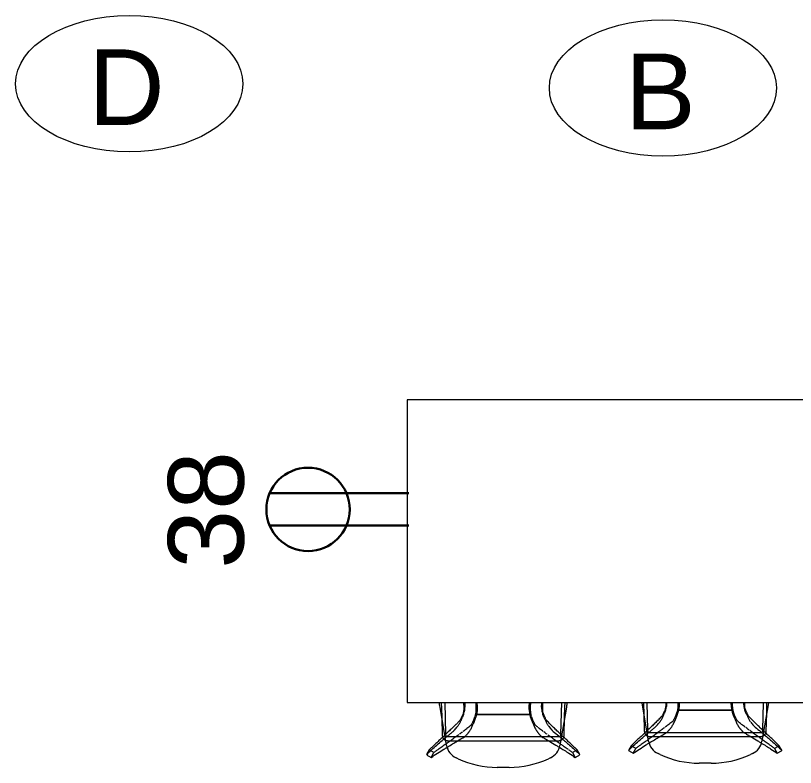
# Model space of a CAD drawing. Header units: inches. Extents: x 0 to 1865, y 0 to 1094.
# Drawn here: x 496.6 to 589.3, y 374.5 to 463.9 of the extents above; entities that cross this region are included whole.
import ezdxf

# ---------------------------------------------------------------- set-up
doc = ezdxf.new("R2010")
doc.units = ezdxf.units.IN
doc.header["$MEASUREMENT"] = 0
for name, color, linetype, lineweight in [('A-ANNO-NOTE', 131, 'Continuous', 9), ('I-FURN', 30, 'Continuous', 9), ('Q-CASE', 31, 'Continuous', 9), ('Q-SPCQ-IDEN', 132, 'Continuous', 9)]:
    doc.layers.add(name, color=color, linetype=linetype, lineweight=lineweight)
doc.styles.add('Arial_1', font='arial.ttf', dxfattribs={"height": 9})
doc.styles.add('Swis721 Lt BT', font='swissl.ttf', dxfattribs={"height": 9})

# ---------------------------------------------------------------- blocks, each defined once
blk = doc.blocks.new('HighTower_Nadia_Bob_BarStool - HighTower_Nadia_Bob_BarStool-V39-Level 05 POWER _ SIGNAL')
at = {"layer": 'I-FURN'}
for p, q in [((-6.733, -6.579), (-7.507, -2.027)), ((-7.335, -2.027), (-7.331, -2.181)), ((-7.33, -2.214), (-7.299, -3.248)), ((-6.802, -5.245), (-6.898, -2.027)), ((-4.696, -2.027), (-4.691, -2.194)), ((-3.251, -2.041), (-3.247, -2.145)), ((-3.244, -2.04), (-3.241, -2.14)), ((3.241, -2.14), (3.244, -2.04)), ((3.247, -2.145), (3.251, -2.041)), ((4.691, -2.194), (4.696, -2.027)), ((7.507, -2.027), (6.733, -6.579)), ((6.898, -2.027), (6.802, -5.245)), ((7.299, -3.248), (7.335, -2.027)), ((-7.299, -3.248), (-7.235, -5.416)), ((-4.849, -3.021), (-4.943, -3.218)), ((-4.709, -2.907), (-4.882, -3.321)), ((-3.523, -3.588), (-3.629, -3.809)), ((-3.509, -3.924), (-3.325, -3.484)), ((-3.145, -2.898), (-3.302, -2.898)), ((-3.144, -2.898), (3.144, -2.898)), ((3.144, -2.898), (-3.144, -2.898)), ((3.302, -2.898), (3.145, -2.898)), ((3.325, -3.484), (3.509, -3.924)), ((3.629, -3.809), (3.523, -3.588)), ((4.882, -3.321), (4.709, -2.907)), ((4.943, -3.218), (4.849, -3.021)), ((7.235, -5.416), (7.299, -3.248)), ((-6.799, -5.353), (-6.802, -5.271)), ((-6.798, -5.407), (-6.798, -5.403)), ((-6.785, -5.465), (-6.788, -5.458)), ((-6.716, -5.552), (-6.722, -5.548)), ((-6.71, -5.556), (-6.716, -5.552)), ((6.713, -5.554), (6.707, -5.558)), ((6.719, -5.55), (6.713, -5.554)), ((6.737, -5.536), (6.731, -5.541)), ((6.77, -5.495), (6.766, -5.502)), ((6.774, -5.489), (6.77, -5.495)), ((6.777, -5.482), (6.774, -5.489)), ((6.791, -5.447), (6.789, -5.455)), ((6.793, -5.44), (6.791, -5.447)), ((6.802, -5.271), (6.799, -5.353)), ((-7.178, -5.658), (-7.168, -5.68)), ((-7.168, -5.68), (-7.156, -5.702)), ((-6.843, -5.978), (-6.819, -5.986)), ((-4.887, -5.585), (-6.61, -5.585)), ((-6.61, -6.022), (-5.471, -6.022)), ((-5.429, -6.022), (-5.376, -6.022)), ((-5.342, -6.022), (5.342, -6.022)), ((-4.643, -5.585), (-4.857, -5.585)), ((4.643, -5.585), (-4.643, -5.585)), ((4.857, -5.585), (4.643, -5.585)), ((6.61, -5.585), (4.887, -5.585)), ((5.376, -6.022), (5.429, -6.022)), ((5.471, -6.022), (6.61, -6.022)), ((6.629, -5.584), (6.622, -5.585)), ((6.666, -5.577), (6.659, -5.579)), ((6.673, -5.574), (6.666, -5.577)), ((6.71, -6.015), (6.734, -6.01)), ((7.041, -5.851), (7.059, -5.833)), ((7.162, -5.692), (7.173, -5.67)), ((7.173, -5.67), (7.183, -5.647)), ((-8.794, -7.117), (-9.116, -7.683)), ((9.116, -7.683), (8.794, -7.117)), ((-8.553, -8.01), (-8.233, -7.442)), ((-5.364, -8.17), (-5.606, -8.057)), ((5.606, -8.057), (5.364, -8.17)), ((8.233, -7.442), (8.553, -8.01)), ((0.715, -9.2), (-0.715, -9.2))]:
    blk.add_line(p, q, dxfattribs=at)
at = {"layer": 'I-FURN', "flags": 128}
for points in [[(-3.302, -2.898), (-3.223, -2.898), (-3.145, -2.898)], [(3.145, -2.898), (3.223, -2.898), (3.302, -2.898)], [(-7.235, -5.416), (-7.234, -5.441), (-7.232, -5.466), (-7.228, -5.491), (-7.224, -5.515), (-7.219, -5.54), (-7.213, -5.564), (-7.206, -5.588), (-7.197, -5.612)], [(-6.788, -5.458), (-6.79, -5.451), (-6.792, -5.444), (-6.794, -5.437), (-6.795, -5.429), (-6.796, -5.422), (-6.797, -5.414), (-6.798, -5.407)], [(-6.722, -5.548), (-6.728, -5.543), (-6.734, -5.538), (-6.739, -5.533), (-6.745, -5.528), (-6.75, -5.523), (-6.755, -5.517), (-6.759, -5.511), (-6.764, -5.505), (-6.768, -5.499), (-6.772, -5.492), (-6.776, -5.486), (-6.779, -5.479), (-6.782, -5.472), (-6.785, -5.465)], [(-6.61, -5.585), (-6.618, -5.585), (-6.625, -5.584), (-6.633, -5.584), (-6.64, -5.583), (-6.648, -5.581), (-6.655, -5.58), (-6.662, -5.578), (-6.669, -5.575), (-6.676, -5.573), (-6.683, -5.57), (-6.69, -5.567), (-6.697, -5.564), (-6.703, -5.56), (-6.71, -5.556)], [(-4.607, -5.563), (-4.592, -5.554), (-4.577, -5.545)], [(4.577, -5.545), (4.592, -5.554), (4.607, -5.563)], [(6.707, -5.558), (6.7, -5.562), (6.694, -5.565), (6.687, -5.569), (6.68, -5.572), (6.673, -5.574)], [(6.731, -5.541), (6.725, -5.545), (6.719, -5.55)], [(6.748, -5.525), (6.742, -5.531), (6.737, -5.536)], [(6.757, -5.514), (6.753, -5.52), (6.748, -5.525)], [(6.766, -5.502), (6.762, -5.508), (6.757, -5.514)], [(6.784, -5.469), (6.781, -5.476), (6.777, -5.482)], [(6.789, -5.455), (6.786, -5.462), (6.784, -5.469)], [(6.796, -5.425), (6.794, -5.433), (6.793, -5.44)], [(6.798, -5.403), (6.797, -5.411), (6.797, -5.418), (6.796, -5.425)], [(7.201, -5.6), (7.209, -5.577), (7.216, -5.553), (7.221, -5.528), (7.226, -5.504), (7.23, -5.479), (7.233, -5.454), (7.234, -5.429), (7.235, -5.416)], [(-7.197, -5.612), (-7.188, -5.635), (-7.178, -5.658)], [(-7.156, -5.702), (-7.143, -5.724), (-7.13, -5.745)], [(-7.13, -5.745), (-7.115, -5.766), (-7.1, -5.785), (-7.084, -5.805), (-7.068, -5.823), (-7.05, -5.841), (-7.032, -5.859), (-7.013, -5.875), (-6.994, -5.891), (-6.974, -5.906), (-6.953, -5.92), (-6.932, -5.933), (-6.911, -5.946), (-6.888, -5.957), (-6.866, -5.968), (-6.843, -5.978)], [(-6.819, -5.986), (-6.796, -5.994), (-6.772, -6.001), (-6.747, -6.007), (-6.723, -6.012), (-6.698, -6.016), (-6.673, -6.019), (-6.648, -6.021), (-6.624, -6.022), (-6.61, -6.022)], [(6.622, -5.585), (6.614, -5.585), (6.61, -5.585)], [(6.61, -6.022), (6.635, -6.022), (6.66, -6.02)], [(6.644, -5.582), (6.637, -5.583), (6.629, -5.584)], [(6.659, -5.579), (6.651, -5.58), (6.644, -5.582)], [(6.66, -6.02), (6.685, -6.018), (6.71, -6.015)], [(6.734, -6.01), (6.759, -6.005), (6.783, -5.998), (6.807, -5.991), (6.83, -5.982)], [(6.83, -5.982), (6.854, -5.973), (6.877, -5.963), (6.899, -5.952), (6.921, -5.94), (6.942, -5.927), (6.963, -5.913), (6.984, -5.899), (7.003, -5.883), (7.022, -5.867), (7.041, -5.851)], [(7.059, -5.833), (7.076, -5.815), (7.092, -5.796), (7.108, -5.776), (7.122, -5.756), (7.136, -5.735), (7.149, -5.714), (7.162, -5.692)], [(7.183, -5.647), (7.193, -5.624), (7.201, -5.6)]]:
    blk.add_lwpolyline(points, dxfattribs=at)
at = {"layer": 'I-FURN'}
for centre, radius, start, end in [((-4.761, -6.244), 2, 189.65064, 245), ((4.761, -6.244), 2, 295, 350.34936), ((-0.715, 1.8), 11, 245, 270), ((0.715, 1.8), 11, 270, 295)]:
    blk.add_arc(centre, radius, start, end, dxfattribs=at)
for centre, major_axis, start_param, end_param in [((-6.555, -2.136), (2, 0), 5.887338, 6.160784), ((-6.555, -2.136), (2, 0), 6.160784, 6.318092), ((-6.555, -2.136), (3.5, 0), 5.887338, 6.314349), ((6.555, -2.136), (3.5, 0), 3.110429, 3.53744), ((6.555, -2.136), (2, 0), 3.106686, 3.263994), ((6.555, -2.136), (2, 0), 3.263994, 3.53744)]:
    blk.add_ellipse(centre, major_axis=major_axis, ratio=0.998955, start_param=start_param, end_param=end_param, dxfattribs=at)
for points in [[(-4.691, -2.194), (-4.686, -2.335), (-4.708, -2.62), (-4.793, -2.892), (-4.849, -3.021)], [(-3.25, -2.521), (-3.26, -2.647), (-3.278, -2.773), (-3.302, -2.898)], [(-3.247, -2.145), (-3.244, -2.257), (-3.246, -2.368), (-3.253, -2.48)], [(-3.241, -2.14), (-3.237, -2.254), (-3.239, -2.368), (-3.247, -2.481)], [(-3.137, -2.866), (-3.113, -2.75), (-3.09, -2.633), (-3.08, -2.515)], [(3.081, -2.515), (3.094, -2.633), (3.114, -2.75), (3.137, -2.866)], [(3.247, -2.481), (3.239, -2.368), (3.237, -2.254), (3.241, -2.14)], [(3.253, -2.48), (3.246, -2.368), (3.244, -2.257), (3.247, -2.145)], [(3.302, -2.898), (3.278, -2.773), (3.26, -2.647), (3.25, -2.521)], [(4.849, -3.021), (4.793, -2.892), (4.708, -2.62), (4.686, -2.335), (4.691, -2.194)], [(-5.166, -3.634), (-5.296, -3.772), (-5.428, -3.909), (-5.563, -4.044)], [(-4.943, -3.218), (-4.976, -3.286), (-5.041, -3.419), (-5.124, -3.573), (-5.157, -3.624), (-5.166, -3.634)], [(-3.362, -3.13), (-3.405, -3.286), (-3.458, -3.439), (-3.523, -3.588)], [(-3.323, -2.97), (-3.334, -3.021), (-3.346, -3.072), (-3.36, -3.122)], [(3.36, -3.122), (3.346, -3.072), (3.333, -3.021), (3.321, -2.97)], [(3.523, -3.588), (3.458, -3.439), (3.405, -3.286), (3.362, -3.13)], [(4.882, -3.321), (4.911, -3.389), (4.968, -3.524), (5.025, -3.656), (5.054, -3.721)], [(5.563, -4.044), (5.428, -3.909), (5.296, -3.772), (5.166, -3.634)], [(-5.935, -4.91), (-5.919, -4.897), (-5.871, -4.851), (-5.752, -4.724), (-5.644, -4.605), (-5.584, -4.538)], [(-5.584, -4.538), (-5.524, -4.474), (-5.464, -4.399), (-5.403, -4.316)], [(-5.212, -4.03), (-5.156, -3.934), (-5.103, -3.83), (-5.054, -3.721)], [(-4.331, -4.596), (-4.473, -4.707), (-4.617, -4.817), (-4.763, -4.926)], [(-3.865, -4.224), (-4.014, -4.346), (-4.164, -4.466), (-4.317, -4.585)], [(-3.842, -4.198), (-3.851, -4.21), (-3.859, -4.219), (-3.865, -4.224)], [(-3.81, -4.151), (-3.822, -4.169), (-3.833, -4.186), (-3.841, -4.197)], [(-3.629, -3.809), (-3.662, -3.877), (-3.695, -3.944), (-3.726, -4.003)], [(-3.67, -4.298), (-3.643, -4.237), (-3.589, -4.114), (-3.536, -3.987), (-3.509, -3.924)], [(3.509, -3.924), (3.536, -3.987), (3.589, -4.114), (3.643, -4.237), (3.67, -4.298)], [(3.726, -4.003), (3.711, -3.974), (3.678, -3.911), (3.645, -3.843), (3.629, -3.809)], [(3.771, -4.085), (3.758, -4.061), (3.743, -4.035), (3.729, -4.008)], [(3.803, -4.139), (3.793, -4.123), (3.782, -4.105), (3.771, -4.085)], [(3.841, -4.197), (3.832, -4.185), (3.822, -4.169), (3.81, -4.151)], [(3.865, -4.224), (3.859, -4.219), (3.851, -4.21), (3.842, -4.198)], [(4.317, -4.585), (4.164, -4.466), (4.014, -4.346), (3.865, -4.224)], [(4.763, -4.926), (4.618, -4.817), (4.473, -4.708), (4.331, -4.596)], [(5.403, -4.316), (5.464, -4.399), (5.524, -4.474), (5.584, -4.538)], [(5.584, -4.538), (5.644, -4.605), (5.752, -4.724), (5.871, -4.851), (5.919, -4.897), (5.935, -4.91)], [(-6.389, -4.844), (-6.57, -5.022), (-6.753, -5.199), (-6.937, -5.374)], [(-4.829, -4.975), (-4.958, -5.071), (-5.088, -5.167), (-5.217, -5.261)], [(5.217, -5.261), (5.087, -5.167), (4.958, -5.071), (4.829, -4.975)], [(6.2, -5.994), (6.047, -5.882), (5.742, -5.657), (5.438, -5.428), (5.287, -5.313)], [(6.937, -5.374), (6.753, -5.199), (6.57, -5.022), (6.389, -4.844)], [(-6.662, -6.327), (-6.696, -6.351), (-6.73, -6.375), (-6.763, -6.399)], [(6.657, -6.323), (6.504, -6.214), (6.352, -6.105), (6.2, -5.994)], [(6.763, -6.399), (6.73, -6.375), (6.696, -6.351), (6.662, -6.327)], [(-8.169, -6.516), (-8.275, -6.615), (-8.486, -6.814), (-8.692, -7.015), (-8.794, -7.117)], [(-8.652, -7.202), (-8.699, -7.174), (-8.747, -7.145), (-8.794, -7.117)], [(-6.642, -6.788), (-6.627, -6.778), (-6.612, -6.769), (-6.596, -6.759)], [(8.794, -7.117), (8.692, -7.015), (8.486, -6.814), (8.275, -6.615), (8.169, -6.516)], [(8.794, -7.117), (8.747, -7.145), (8.699, -7.174), (8.652, -7.202)], [(-9.116, -7.683), (-9.023, -7.74), (-8.836, -7.85), (-8.648, -7.958), (-8.553, -8.01)], [(8.553, -8.01), (8.648, -7.958), (8.836, -7.85), (9.023, -7.74), (9.116, -7.683)]]:
    blk.add_open_spline(points, degree=3, dxfattribs=at)
for points, knots in [([(-3.254, -2.499), (-3.258, -2.545), (-3.273, -2.693), (-3.292, -2.842), (-3.313, -2.942)], [-0.760617, -0.760617, -0.760617, -0.760617, -0.6666667, -0.459365, -0.459365, -0.459365, -0.459365]), ([(-3.081, -2.514), (-3.079, -2.496), (-3.063, -2.335), (-3.058, -2.172), (-3.063, -2.027)], [0.4396928, 0.4396928, 0.4396928, 0.4396928, 0.5, 0.9901493, 0.9901493, 0.9901493, 0.9901493]), ([(3.063, -2.027), (3.058, -2.172), (3.059, -2.336), (3.08, -2.496), (3.083, -2.514)], [0.0098507, 0.0098507, 0.0098507, 0.0098507, 0.5, 0.5603072, 0.5603072, 0.5603072, 0.5603072]), ([(3.317, -2.941), (3.296, -2.84), (3.269, -2.693), (3.261, -2.545), (3.259, -2.499)], [-0.540635, -0.540635, -0.540635, -0.540635, -0.3333333, -0.239383, -0.239383, -0.239383, -0.239383]), ([(-5.054, -3.721), (-5.025, -3.656), (-4.968, -3.524), (-4.911, -3.389), (-4.882, -3.321)], [-1, -1, -1, -1, -0.5, -0.0000047, -0.0000047, -0.0000047, -0.0000047]), ([(5.166, -3.634), (5.157, -3.624), (5.124, -3.573), (5.055, -3.445), (4.992, -3.319), (4.959, -3.252), (4.943, -3.218)], [-1, -1, -1, -1, -0.666667, -0.333333, -0.166667, 0, 0, 0, 0]), ([(-5.58, -4.062), (-5.709, -4.191), (-5.977, -4.454), (-6.249, -4.713), (-6.389, -4.844)], [-0.6521633, -0.6521633, -0.6521633, -0.6521633, -0.3333333, 0, 0, 0, 0]), ([(-5.376, -4.28), (-5.354, -4.25), (-5.301, -4.174), (-5.248, -4.094), (-5.219, -4.043)], [-0.6191538, -0.6191538, -0.6191538, -0.6191538, -0.5, -0.3333333, -0.3333333, -0.3333333, -0.3333333]), ([(-4.085, -5.014), (-4.07, -4.993), (-4.036, -4.946), (-3.965, -4.843), (-3.837, -4.639), (-3.735, -4.439), (-3.67, -4.298)], [0.6077225, 0.6077225, 0.6077225, 0.6077225, 0.65, 0.7, 0.8, 1, 1, 1, 1]), ([(-3.729, -4.008), (-3.743, -4.036), (-3.77, -4.084), (-3.793, -4.122), (-3.803, -4.139)], [0.3428104, 0.3428104, 0.3428104, 0.3428104, 0.5, 0.6332801, 0.6332801, 0.6332801, 0.6332801]), ([(3.67, -4.298), (3.735, -4.439), (3.837, -4.639), (3.965, -4.843), (4.039, -4.95), (4.094, -5.026), (4.147, -5.098), (4.2, -5.164), (4.251, -5.226), (4.3, -5.282), (4.346, -5.334), (4.405, -5.396), (4.497, -5.486), (4.552, -5.531), (4.577, -5.545)], [0, 0, 0, 0, 0.2, 0.3, 0.35, 0.4, 0.45, 0.5, 0.55, 0.6, 0.65, 0.7, 0.8, 1, 1, 1, 1]), ([(5.054, -3.721), (5.106, -3.835), (5.188, -3.997), (5.301, -4.174), (5.354, -4.25), (5.376, -4.28)], [-1, -1, -1, -1, -0.6666667, -0.5, -0.3808462, -0.3808462, -0.3808462, -0.3808462]), ([(6.389, -4.844), (6.249, -4.713), (5.977, -4.454), (5.709, -4.191), (5.58, -4.062)], [-1, -1, -1, -1, -0.6666667, -0.3478367, -0.3478367, -0.3478367, -0.3478367]), ([(-6.937, -5.374), (-6.989, -5.423), (-7.158, -5.583), (-7.449, -5.854), (-7.81, -6.185), (-8.049, -6.406), (-8.169, -6.516)], [-0.6870106, -0.6870106, -0.6870106, -0.6870106, -0.6, -0.4, -0.2, 0, 0, 0, 0]), ([(-6.883, -5.697), (-6.787, -5.617), (-6.582, -5.445), (-6.268, -5.185), (-6.05, -5.005), (-5.942, -4.915)], [-0.2884139, -0.2884139, -0.2884139, -0.2884139, -0.2, -0.1, -0.0019687, -0.0019687, -0.0019687, -0.0019687]), ([(-5.287, -5.313), (-5.438, -5.428), (-5.742, -5.657), (-6.198, -5.994), (-6.504, -6.214), (-6.657, -6.323)], [0, 0, 0, 0, 0.2, 0.4, 0.5975981, 0.5975981, 0.5975981, 0.5975981]), ([(-4.577, -5.545), (-4.552, -5.531), (-4.497, -5.486), (-4.392, -5.383), (-4.316, -5.301), (-4.251, -5.226), (-4.2, -5.164), (-4.147, -5.098), (-4.111, -5.05), (-4.093, -5.025)], [0, 0, 0, 0, 0.2, 0.3, 0.4, 0.45, 0.5, 0.55, 0.6, 0.6, 0.6, 0.6]), ([(5.942, -4.915), (6.16, -5.096), (6.473, -5.357), (6.788, -5.616), (6.885, -5.696)], [-0.9980313, -0.9980313, -0.9980313, -0.9980313, -0.8, -0.7115861, -0.7115861, -0.7115861, -0.7115861]), ([(8.169, -6.516), (8.049, -6.406), (7.81, -6.185), (7.449, -5.854), (7.158, -5.583), (6.989, -5.423), (6.937, -5.374)], [-1, -1, -1, -1, -0.8, -0.6, -0.4, -0.3129894, -0.3129894, -0.3129894, -0.3129894]), ([(-9.116, -7.683), (-8.921, -7.489), (-8.316, -6.919), (-7.57, -6.276), (-7.029, -5.82), (-6.921, -5.729)], [-1, -1, -1, -1, -0.8, -0.4, -0.3, -0.3, -0.3, -0.3]), ([(-6.763, -6.399), (-6.885, -6.484), (-7.162, -6.679), (-7.44, -6.871), (-7.596, -6.978)], [0.6434338, 0.6434338, 0.6434338, 0.6434338, 0.8, 1, 1, 1, 1]), ([(-6.585, -6.752), (-6.208, -6.522), (-5.557, -6.13), (-4.886, -5.731), (-4.607, -5.563)], [0.5152054, 0.5152054, 0.5152054, 0.5152054, 0.8, 1, 1, 1, 1]), ([(4.607, -5.563), (4.747, -5.647), (5.025, -5.813), (5.575, -6.141), (6.094, -6.454), (6.472, -6.684), (6.584, -6.752)], [0, 0, 0, 0, 0.1, 0.2, 0.4, 0.4847946, 0.4847946, 0.4847946, 0.4847946]), ([(7.596, -6.978), (7.44, -6.871), (7.162, -6.679), (6.885, -6.484), (6.763, -6.399)], [0, 0, 0, 0, 0.2, 0.3565711, 0.3565711, 0.3565711, 0.3565711]), ([(6.921, -5.729), (7.247, -6.002), (7.999, -6.642), (8.726, -7.295), (9.116, -7.683)], [-0.7, -0.7, -0.7, -0.7, -0.4, 0, 0, 0, 0]), ([(-8.233, -7.442), (-8.327, -7.39), (-8.459, -7.315), (-8.59, -7.239), (-8.627, -7.217)], [-1, -1, -1, -1, -0.5, -0.2996808, -0.2996808, -0.2996808, -0.2996808]), ([(-8.553, -8.01), (-8.067, -7.678), (-7.439, -7.278), (-6.791, -6.879), (-6.667, -6.802)], [0, 0, 0, 0, 0.4, 0.4944502, 0.4944502, 0.4944502, 0.4944502]), ([(-7.609, -6.987), (-7.713, -7.061), (-7.922, -7.212), (-8.129, -7.364), (-8.233, -7.442)], [0.0198066, 0.0198066, 0.0198066, 0.0198066, 0.5, 1, 1, 1, 1]), ([(6.667, -6.802), (7.055, -7.04), (7.695, -7.439), (8.31, -7.844), (8.553, -8.01)], [0.5055498, 0.5055498, 0.5055498, 0.5055498, 0.8, 1, 1, 1, 1]), ([(8.233, -7.442), (8.129, -7.364), (7.922, -7.212), (7.713, -7.061), (7.609, -6.987)], [0, 0, 0, 0, 0.5, 0.9801934, 0.9801934, 0.9801934, 0.9801934]), ([(8.627, -7.217), (8.59, -7.239), (8.459, -7.315), (8.327, -7.39), (8.233, -7.442)], [-0.7003192, -0.7003192, -0.7003192, -0.7003192, -0.5, 0, 0, 0, 0])]:
    blk.add_open_spline(points, degree=3, knots=knots, dxfattribs=at)
blk = doc.blocks.new('HighTower_Nadia_Bob_BarStool - HighTower_Nadia_Bob_BarStool-V40-Level 05 POWER _ SIGNAL')
at = {"layer": 'I-FURN'}
for p, q in [((-7.351, -1.498), (-7.331, -2.181)), ((-6.802, -5.245), (-6.913, -1.498)), ((-4.712, -1.498), (-4.691, -2.194)), ((-3.267, -1.498), (-3.251, -2.021)), ((-3.261, -1.498), (-3.245, -2.021)), ((-3.063, -2.008), (-3.081, -1.498)), ((-3.057, -2.014), (-3.075, -1.498)), ((3.075, -1.498), (3.057, -2.014)), ((3.081, -1.498), (3.063, -2.008)), ((3.245, -2.021), (3.261, -1.498)), ((3.251, -2.021), (3.267, -1.498)), ((4.691, -2.194), (4.712, -1.498)), ((6.913, -1.498), (6.802, -5.245)), ((7.336, -1.993), (7.351, -1.498)), ((-6.733, -6.579), (-7.507, -2.027)), ((-7.33, -2.214), (-7.299, -3.248)), ((-3.251, -2.041), (-3.247, -2.145)), ((-3.244, -2.04), (-3.241, -2.14)), ((3.241, -2.14), (3.244, -2.04)), ((3.247, -2.145), (3.251, -2.041)), ((7.507, -2.027), (6.733, -6.579)), ((7.299, -3.248), (7.335, -2.027)), ((-7.299, -3.248), (-7.235, -5.416)), ((-4.849, -3.021), (-4.943, -3.218)), ((-4.709, -2.907), (-4.882, -3.321)), ((-3.523, -3.588), (-3.629, -3.809)), ((-3.509, -3.924), (-3.325, -3.484)), ((-3.145, -2.898), (-3.302, -2.898)), ((-3.144, -2.898), (3.144, -2.898)), ((3.144, -2.898), (-3.144, -2.898)), ((3.302, -2.898), (3.145, -2.898)), ((3.325, -3.484), (3.509, -3.924)), ((3.629, -3.809), (3.523, -3.588)), ((4.882, -3.321), (4.709, -2.907)), ((4.943, -3.218), (4.849, -3.021)), ((7.235, -5.416), (7.299, -3.248)), ((-6.799, -5.353), (-6.802, -5.271)), ((-6.798, -5.407), (-6.798, -5.403)), ((-6.797, -5.414), (-6.798, -5.407)), ((-6.796, -5.422), (-6.797, -5.414)), ((-6.785, -5.465), (-6.788, -5.458)), ((-6.728, -5.543), (-6.734, -5.538)), ((-6.71, -5.556), (-6.716, -5.552)), ((6.707, -5.558), (6.7, -5.562)), ((6.713, -5.554), (6.707, -5.558)), ((6.719, -5.55), (6.713, -5.554)), ((6.737, -5.536), (6.731, -5.541)), ((6.786, -5.462), (6.784, -5.469)), ((6.789, -5.455), (6.786, -5.462)), ((6.802, -5.271), (6.799, -5.353)), ((-7.178, -5.658), (-7.168, -5.68)), ((-7.168, -5.68), (-7.156, -5.702)), ((-7.156, -5.702), (-7.143, -5.724)), ((-7.143, -5.724), (-7.13, -5.745)), ((-6.624, -6.022), (-6.61, -6.022)), ((-4.887, -5.585), (-6.61, -5.585)), ((-6.61, -6.022), (-5.471, -6.022)), ((-5.429, -6.022), (-5.376, -6.022)), ((-5.342, -6.022), (5.342, -6.022)), ((-4.643, -5.585), (-4.857, -5.585)), ((4.134, -5.585), (-4.643, -5.585)), ((4.643, -5.585), (4.138, -5.585)), ((4.857, -5.585), (4.643, -5.585)), ((6.61, -5.585), (4.887, -5.585)), ((5.376, -6.022), (5.429, -6.022)), ((5.471, -6.022), (6.61, -6.022)), ((7.041, -5.851), (7.059, -5.833)), ((-8.794, -7.117), (-9.116, -7.683)), ((9.116, -7.683), (8.794, -7.117)), ((-8.553, -8.01), (-8.233, -7.442)), ((-5.364, -8.17), (-5.606, -8.057)), ((5.606, -8.057), (5.364, -8.17)), ((8.233, -7.442), (8.553, -8.01)), ((0.715, -9.2), (-0.715, -9.2))]:
    blk.add_line(p, q, dxfattribs=at)
at = {"layer": 'I-FURN', "flags": 128}
for points in [[(-4.576, -1.498), (-4.571, -1.619), (-4.557, -2.027)], [(4.557, -2.027), (4.571, -1.619), (4.576, -1.498)], [(-3.302, -2.898), (-3.223, -2.898), (-3.145, -2.898)], [(3.145, -2.898), (3.223, -2.898), (3.302, -2.898)], [(-7.235, -5.416), (-7.234, -5.441), (-7.232, -5.466), (-7.228, -5.491), (-7.224, -5.515), (-7.219, -5.54), (-7.213, -5.564), (-7.206, -5.588), (-7.197, -5.612)], [(-6.788, -5.458), (-6.79, -5.451), (-6.792, -5.444), (-6.794, -5.437), (-6.795, -5.429), (-6.796, -5.422)], [(-6.768, -5.499), (-6.772, -5.492), (-6.776, -5.486), (-6.779, -5.479), (-6.782, -5.472), (-6.785, -5.465)], [(-6.734, -5.538), (-6.739, -5.533), (-6.745, -5.528), (-6.75, -5.523), (-6.755, -5.517), (-6.759, -5.511), (-6.764, -5.505), (-6.768, -5.499)], [(-6.716, -5.552), (-6.722, -5.548), (-6.728, -5.543)], [(-6.697, -5.564), (-6.703, -5.56), (-6.71, -5.556)], [(-4.607, -5.563), (-4.592, -5.554), (-4.577, -5.545)], [(4.577, -5.545), (4.592, -5.554), (4.607, -5.563)], [(6.731, -5.541), (6.725, -5.545), (6.719, -5.55)], [(6.784, -5.469), (6.781, -5.476), (6.777, -5.482), (6.774, -5.489), (6.77, -5.495), (6.766, -5.502), (6.762, -5.508), (6.757, -5.514), (6.753, -5.52), (6.748, -5.525), (6.742, -5.531), (6.737, -5.536)], [(6.793, -5.44), (6.791, -5.447), (6.789, -5.455)], [(6.798, -5.403), (6.797, -5.411), (6.797, -5.418), (6.796, -5.425), (6.794, -5.433), (6.793, -5.44)], [(7.201, -5.6), (7.209, -5.577), (7.216, -5.553), (7.221, -5.528), (7.226, -5.504), (7.23, -5.479), (7.233, -5.454), (7.234, -5.429), (7.235, -5.416)], [(-7.197, -5.612), (-7.188, -5.635), (-7.178, -5.658)], [(-7.13, -5.745), (-7.115, -5.766), (-7.1, -5.785), (-7.084, -5.805), (-7.068, -5.823), (-7.05, -5.841), (-7.032, -5.859), (-7.013, -5.875), (-6.994, -5.891), (-6.974, -5.906), (-6.953, -5.92), (-6.932, -5.933), (-6.911, -5.946), (-6.888, -5.957), (-6.866, -5.968), (-6.843, -5.978), (-6.841, -5.978)], [(-6.841, -5.978), (-6.819, -5.986), (-6.796, -5.994)], [(-6.796, -5.994), (-6.772, -6.001), (-6.747, -6.007), (-6.723, -6.012), (-6.698, -6.016), (-6.673, -6.019), (-6.648, -6.021), (-6.624, -6.022)], [(-6.61, -5.585), (-6.618, -5.585), (-6.625, -5.584), (-6.633, -5.584), (-6.64, -5.583), (-6.648, -5.581), (-6.655, -5.58), (-6.662, -5.578), (-6.669, -5.575), (-6.676, -5.573), (-6.683, -5.57), (-6.69, -5.567), (-6.697, -5.564)], [(6.651, -5.58), (6.644, -5.582), (6.637, -5.583), (6.629, -5.584), (6.622, -5.585), (6.614, -5.585), (6.61, -5.585)], [(6.61, -6.022), (6.635, -6.022), (6.66, -6.02), (6.685, -6.018), (6.71, -6.015), (6.734, -6.01), (6.759, -6.005), (6.783, -5.998), (6.807, -5.991), (6.83, -5.982)], [(6.7, -5.562), (6.694, -5.565), (6.687, -5.569), (6.68, -5.572), (6.673, -5.574), (6.666, -5.577), (6.659, -5.579), (6.651, -5.58)], [(6.83, -5.982), (6.854, -5.973), (6.877, -5.963), (6.899, -5.952), (6.921, -5.94), (6.942, -5.927), (6.963, -5.913), (6.984, -5.899), (7.003, -5.883), (7.022, -5.867), (7.041, -5.851)], [(7.059, -5.833), (7.076, -5.815), (7.092, -5.796), (7.108, -5.776), (7.122, -5.756), (7.136, -5.735), (7.149, -5.714), (7.162, -5.692)], [(7.162, -5.692), (7.173, -5.67), (7.183, -5.647)], [(7.183, -5.647), (7.193, -5.624), (7.201, -5.6)]]:
    blk.add_lwpolyline(points, dxfattribs=at)
at = {"layer": 'I-FURN'}
for centre, radius, start, end in [((-4.761, -6.244), 2, 189.65064, 245), ((4.761, -6.244), 2, 295, 350.34936), ((-0.715, 1.8), 11, 245, 270), ((0.715, 1.8), 11, 270, 295)]:
    blk.add_arc(centre, radius, start, end, dxfattribs=at)
for centre, major_axis, start_param, end_param in [((-6.555, -2.136), (2, 0), 5.887338, 6.160784), ((-6.555, -2.136), (2, 0), 6.160784, 6.318092), ((-6.555, -2.136), (3.5, 0), 5.887338, 6.314349), ((6.555, -2.136), (3.5, 0), 3.110429, 3.53744), ((6.555, -2.136), (2, 0), 3.106686, 3.263994), ((6.555, -2.136), (2, 0), 3.263994, 3.53744)]:
    blk.add_ellipse(centre, major_axis=major_axis, ratio=0.998955, start_param=start_param, end_param=end_param, dxfattribs=at)
for points in [[(-7.507, -2.027), (-7.537, -1.851), (-7.565, -1.676), (-7.592, -1.499)], [(7.592, -1.499), (7.565, -1.676), (7.537, -1.851), (7.507, -2.027)], [(-4.691, -2.194), (-4.686, -2.335), (-4.708, -2.62), (-4.793, -2.892), (-4.849, -3.021)], [(-3.25, -2.521), (-3.26, -2.647), (-3.278, -2.773), (-3.302, -2.898)], [(-3.248, -2.392), (-3.249, -2.421), (-3.251, -2.451), (-3.253, -2.48)], [(-3.247, -2.145), (-3.245, -2.227), (-3.245, -2.309), (-3.248, -2.392)], [(-3.241, -2.14), (-3.237, -2.254), (-3.239, -2.368), (-3.247, -2.481)], [(-3.137, -2.866), (-3.113, -2.75), (-3.09, -2.633), (-3.08, -2.515)], [(3.081, -2.515), (3.094, -2.633), (3.114, -2.75), (3.137, -2.866)], [(3.247, -2.481), (3.239, -2.368), (3.237, -2.254), (3.241, -2.14)], [(3.253, -2.48), (3.246, -2.368), (3.244, -2.257), (3.247, -2.145)], [(3.302, -2.898), (3.278, -2.773), (3.26, -2.647), (3.25, -2.521)], [(4.849, -3.021), (4.793, -2.892), (4.708, -2.62), (4.686, -2.335), (4.691, -2.194)], [(-5.166, -3.634), (-5.241, -3.713), (-5.317, -3.792), (-5.393, -3.871)], [(-4.943, -3.218), (-4.976, -3.286), (-5.041, -3.419), (-5.124, -3.573), (-5.157, -3.624), (-5.166, -3.634)], [(-3.362, -3.13), (-3.405, -3.286), (-3.458, -3.439), (-3.523, -3.588)], [(-3.323, -2.97), (-3.334, -3.021), (-3.346, -3.072), (-3.36, -3.122)], [(3.36, -3.122), (3.346, -3.072), (3.333, -3.021), (3.321, -2.97)], [(3.523, -3.588), (3.458, -3.439), (3.405, -3.286), (3.362, -3.13)], [(4.882, -3.321), (4.911, -3.389), (4.968, -3.524), (5.025, -3.656), (5.054, -3.721)], [(5.563, -4.044), (5.428, -3.909), (5.296, -3.772), (5.166, -3.634)], [(-5.935, -4.91), (-5.919, -4.897), (-5.871, -4.851), (-5.752, -4.724), (-5.644, -4.605), (-5.584, -4.538)], [(-5.584, -4.538), (-5.524, -4.474), (-5.464, -4.399), (-5.403, -4.316)], [(-5.414, -3.893), (-5.463, -3.944), (-5.513, -3.994), (-5.563, -4.044)], [(-5.212, -4.03), (-5.156, -3.934), (-5.103, -3.83), (-5.054, -3.721)], [(-4.331, -4.596), (-4.473, -4.707), (-4.617, -4.817), (-4.763, -4.926)], [(-3.865, -4.224), (-4.014, -4.346), (-4.164, -4.466), (-4.317, -4.585)], [(-3.842, -4.198), (-3.851, -4.21), (-3.859, -4.219), (-3.865, -4.224)], [(-3.81, -4.151), (-3.822, -4.169), (-3.833, -4.186), (-3.841, -4.197)], [(-3.669, -3.892), (-3.689, -3.931), (-3.708, -3.968), (-3.726, -4.003)], [(-3.67, -4.298), (-3.643, -4.237), (-3.589, -4.114), (-3.536, -3.987), (-3.509, -3.924)], [(-3.629, -3.809), (-3.638, -3.828), (-3.647, -3.847), (-3.656, -3.866)], [(3.509, -3.924), (3.536, -3.987), (3.589, -4.114), (3.643, -4.237), (3.67, -4.298)], [(3.656, -3.866), (3.647, -3.847), (3.638, -3.828), (3.629, -3.809)], [(3.841, -4.197), (3.832, -4.185), (3.822, -4.169), (3.81, -4.151)], [(3.865, -4.224), (3.859, -4.219), (3.851, -4.21), (3.842, -4.198)], [(4.133, -4.44), (4.043, -4.368), (3.953, -4.296), (3.865, -4.224)], [(4.317, -4.585), (4.264, -4.544), (4.211, -4.502), (4.159, -4.46)], [(4.763, -4.926), (4.618, -4.817), (4.473, -4.708), (4.331, -4.596)], [(5.403, -4.316), (5.464, -4.399), (5.524, -4.474), (5.584, -4.538)], [(5.584, -4.538), (5.644, -4.605), (5.752, -4.724), (5.871, -4.851), (5.919, -4.897), (5.935, -4.91)], [(-6.389, -4.844), (-6.57, -5.022), (-6.753, -5.199), (-6.937, -5.374)], [(-4.829, -4.975), (-4.958, -5.071), (-5.088, -5.167), (-5.217, -5.261)], [(5.217, -5.261), (5.087, -5.167), (4.958, -5.071), (4.829, -4.975)], [(6.2, -5.994), (6.047, -5.882), (5.742, -5.657), (5.438, -5.428), (5.287, -5.313)], [(6.937, -5.374), (6.753, -5.199), (6.57, -5.022), (6.389, -4.844)], [(-6.763, -6.399), (-6.789, -6.417), (-6.815, -6.435), (-6.841, -6.453)], [(-6.662, -6.327), (-6.696, -6.351), (-6.73, -6.375), (-6.763, -6.399)], [(6.657, -6.323), (6.504, -6.214), (6.352, -6.105), (6.2, -5.994)], [(6.763, -6.399), (6.73, -6.375), (6.696, -6.351), (6.662, -6.327)], [(-8.169, -6.516), (-8.275, -6.615), (-8.486, -6.814), (-8.692, -7.015), (-8.794, -7.117)], [(-8.652, -7.202), (-8.699, -7.174), (-8.747, -7.145), (-8.794, -7.117)], [(-6.642, -6.788), (-6.627, -6.778), (-6.612, -6.769), (-6.596, -6.759)], [(7.751, -7.089), (7.704, -7.055), (7.656, -7.021), (7.609, -6.987)], [(8.794, -7.117), (8.692, -7.015), (8.486, -6.814), (8.275, -6.615), (8.169, -6.516)], [(8.794, -7.117), (8.747, -7.145), (8.699, -7.174), (8.652, -7.202)], [(-9.116, -7.683), (-9.023, -7.74), (-8.836, -7.85), (-8.648, -7.958), (-8.553, -8.01)], [(8.553, -8.01), (8.648, -7.958), (8.836, -7.85), (9.023, -7.74), (9.116, -7.683)]]:
    blk.add_open_spline(points, degree=3, dxfattribs=at)
for points, knots in [([(-3.254, -2.499), (-3.258, -2.545), (-3.273, -2.693), (-3.292, -2.842), (-3.313, -2.942)], [-0.760617, -0.760617, -0.760617, -0.760617, -0.6666667, -0.459365, -0.459365, -0.459365, -0.459365]), ([(-3.081, -2.514), (-3.079, -2.496), (-3.063, -2.335), (-3.058, -2.172), (-3.063, -2.027)], [0.4396928, 0.4396928, 0.4396928, 0.4396928, 0.5, 0.9901493, 0.9901493, 0.9901493, 0.9901493]), ([(3.063, -2.027), (3.058, -2.172), (3.059, -2.336), (3.08, -2.496), (3.083, -2.514)], [0.0098507, 0.0098507, 0.0098507, 0.0098507, 0.5, 0.5603072, 0.5603072, 0.5603072, 0.5603072]), ([(3.317, -2.941), (3.296, -2.84), (3.269, -2.693), (3.261, -2.545), (3.259, -2.499)], [-0.540635, -0.540635, -0.540635, -0.540635, -0.3333333, -0.239383, -0.239383, -0.239383, -0.239383]), ([(-5.054, -3.721), (-5.025, -3.656), (-4.968, -3.524), (-4.911, -3.389), (-4.882, -3.321)], [-1, -1, -1, -1, -0.5, -0.0000047, -0.0000047, -0.0000047, -0.0000047]), ([(5.166, -3.634), (5.157, -3.624), (5.124, -3.573), (5.055, -3.445), (4.992, -3.319), (4.959, -3.252), (4.943, -3.218)], [-1, -1, -1, -1, -0.666667, -0.333333, -0.166667, 0, 0, 0, 0]), ([(-5.58, -4.062), (-5.709, -4.191), (-5.977, -4.454), (-6.249, -4.713), (-6.389, -4.844)], [-0.6521633, -0.6521633, -0.6521633, -0.6521633, -0.3333333, 0, 0, 0, 0]), ([(-5.376, -4.28), (-5.354, -4.25), (-5.301, -4.174), (-5.248, -4.094), (-5.219, -4.043)], [-0.6191538, -0.6191538, -0.6191538, -0.6191538, -0.5, -0.3333333, -0.3333333, -0.3333333, -0.3333333]), ([(-4.085, -5.014), (-4.07, -4.993), (-4.036, -4.946), (-3.965, -4.843), (-3.837, -4.639), (-3.735, -4.439), (-3.67, -4.298)], [0.6077225, 0.6077225, 0.6077225, 0.6077225, 0.65, 0.7, 0.8, 1, 1, 1, 1]), ([(-3.729, -4.008), (-3.743, -4.036), (-3.77, -4.084), (-3.793, -4.122), (-3.803, -4.139)], [0.3428104, 0.3428104, 0.3428104, 0.3428104, 0.5, 0.6332801, 0.6332801, 0.6332801, 0.6332801]), ([(3.726, -4.003), (3.711, -3.974), (3.692, -3.937), (3.672, -3.898), (3.669, -3.892)], [0.6666667, 0.6666667, 0.6666667, 0.6666667, 0.8333333, 0.8625137, 0.8625137, 0.8625137, 0.8625137]), ([(3.67, -4.298), (3.735, -4.439), (3.837, -4.639), (3.965, -4.843), (4.039, -4.95), (4.094, -5.026), (4.147, -5.098), (4.2, -5.164), (4.251, -5.226), (4.3, -5.282), (4.346, -5.334), (4.405, -5.396), (4.497, -5.486), (4.552, -5.531), (4.577, -5.545)], [0, 0, 0, 0, 0.2, 0.3, 0.35, 0.4, 0.45, 0.5, 0.55, 0.6, 0.65, 0.7, 0.8, 1, 1, 1, 1]), ([(3.803, -4.139), (3.793, -4.123), (3.77, -4.083), (3.743, -4.035), (3.729, -4.008)], [0.3666421, 0.3666421, 0.3666421, 0.3666421, 0.5, 0.6571611, 0.6571611, 0.6571611, 0.6571611]), ([(5.054, -3.721), (5.106, -3.835), (5.188, -3.997), (5.301, -4.174), (5.354, -4.25), (5.376, -4.28)], [-1, -1, -1, -1, -0.6666667, -0.5, -0.3808462, -0.3808462, -0.3808462, -0.3808462]), ([(6.389, -4.844), (6.249, -4.713), (5.977, -4.454), (5.709, -4.191), (5.58, -4.062)], [-1, -1, -1, -1, -0.6666667, -0.3478367, -0.3478367, -0.3478367, -0.3478367]), ([(-6.937, -5.374), (-6.989, -5.423), (-7.158, -5.583), (-7.449, -5.854), (-7.81, -6.185), (-8.049, -6.406), (-8.169, -6.516)], [-0.6870106, -0.6870106, -0.6870106, -0.6870106, -0.6, -0.4, -0.2, 0, 0, 0, 0]), ([(-6.841, -5.662), (-6.759, -5.593), (-6.568, -5.433), (-6.268, -5.185), (-6.05, -5.005), (-5.942, -4.915)], [-0.2756761, -0.2756761, -0.2756761, -0.2756761, -0.2, -0.1, -0.0019687, -0.0019687, -0.0019687, -0.0019687]), ([(-5.287, -5.313), (-5.438, -5.428), (-5.742, -5.657), (-6.198, -5.994), (-6.504, -6.214), (-6.657, -6.323)], [0, 0, 0, 0, 0.2, 0.4, 0.5975981, 0.5975981, 0.5975981, 0.5975981]), ([(-4.577, -5.545), (-4.552, -5.531), (-4.497, -5.486), (-4.392, -5.383), (-4.316, -5.301), (-4.251, -5.226), (-4.2, -5.164), (-4.147, -5.098), (-4.111, -5.05), (-4.093, -5.025)], [0, 0, 0, 0, 0.2, 0.3, 0.4, 0.45, 0.5, 0.55, 0.6, 0.6, 0.6, 0.6]), ([(5.942, -4.915), (6.16, -5.096), (6.473, -5.357), (6.788, -5.616), (6.885, -5.696)], [-0.9980313, -0.9980313, -0.9980313, -0.9980313, -0.8, -0.7115861, -0.7115861, -0.7115861, -0.7115861]), ([(8.169, -6.516), (8.049, -6.406), (7.81, -6.185), (7.449, -5.854), (7.158, -5.583), (6.989, -5.423), (6.937, -5.374)], [-1, -1, -1, -1, -0.8, -0.6, -0.4, -0.3129894, -0.3129894, -0.3129894, -0.3129894]), ([(-9.116, -7.683), (-8.921, -7.489), (-8.316, -6.919), (-7.57, -6.276), (-7.029, -5.82), (-6.921, -5.729)], [-1, -1, -1, -1, -0.8, -0.4, -0.3, -0.3, -0.3, -0.3]), ([(-6.88, -6.481), (-6.963, -6.539), (-7.201, -6.706), (-7.44, -6.871), (-7.596, -6.978)], [0.6935492, 0.6935492, 0.6935492, 0.6935492, 0.8, 1, 1, 1, 1]), ([(-6.585, -6.752), (-6.208, -6.522), (-5.557, -6.13), (-4.886, -5.731), (-4.607, -5.563)], [0.5152054, 0.5152054, 0.5152054, 0.5152054, 0.8, 1, 1, 1, 1]), ([(4.607, -5.563), (4.747, -5.647), (5.025, -5.813), (5.575, -6.141), (6.094, -6.454), (6.472, -6.684), (6.584, -6.752)], [0, 0, 0, 0, 0.1, 0.2, 0.4, 0.4847946, 0.4847946, 0.4847946, 0.4847946]), ([(7.596, -6.978), (7.44, -6.871), (7.162, -6.679), (6.885, -6.484), (6.763, -6.399)], [0, 0, 0, 0, 0.2, 0.3565711, 0.3565711, 0.3565711, 0.3565711]), ([(6.921, -5.729), (7.247, -6.002), (7.999, -6.642), (8.726, -7.295), (9.116, -7.683)], [-0.7, -0.7, -0.7, -0.7, -0.4, 0, 0, 0, 0]), ([(-8.233, -7.442), (-8.327, -7.39), (-8.459, -7.315), (-8.59, -7.239), (-8.627, -7.217)], [-1, -1, -1, -1, -0.5, -0.2996808, -0.2996808, -0.2996808, -0.2996808]), ([(-8.553, -8.01), (-8.067, -7.678), (-7.439, -7.278), (-6.791, -6.879), (-6.667, -6.802)], [0, 0, 0, 0, 0.4, 0.4944502, 0.4944502, 0.4944502, 0.4944502]), ([(-7.609, -6.987), (-7.713, -7.061), (-7.922, -7.212), (-8.129, -7.364), (-8.233, -7.442)], [0.0198066, 0.0198066, 0.0198066, 0.0198066, 0.5, 1, 1, 1, 1]), ([(6.667, -6.802), (7.055, -7.04), (7.695, -7.439), (8.31, -7.844), (8.553, -8.01)], [0.5055498, 0.5055498, 0.5055498, 0.5055498, 0.8, 1, 1, 1, 1]), ([(8.233, -7.442), (8.129, -7.364), (7.982, -7.256), (7.834, -7.149), (7.793, -7.119)], [0, 0, 0, 0, 0.5, 0.6947216, 0.6947216, 0.6947216, 0.6947216]), ([(8.627, -7.217), (8.59, -7.239), (8.459, -7.315), (8.327, -7.39), (8.233, -7.442)], [-0.7003192, -0.7003192, -0.7003192, -0.7003192, -0.5, 0, 0, 0, 0])]:
    blk.add_open_spline(points, degree=3, knots=knots, dxfattribs=at)
blk = doc.blocks.new('Casework 2 - Casework 2-7846547-Level 05 POWER _ SIGNAL')
at = {"layer": 'Q-CASE'}
for p, q in [((692.234, 423.25), (543.135, 423.25)), ((543.135, 423.25), (543.135, 387.25)), ((543.135, 387.25), (692.234, 387.25))]:
    blk.add_line(p, q, dxfattribs=at)
blk = doc.blocks.new('Appliance_Specialty Equipment Tag - Standard-3515593-Level 05 POWER _ SIGNAL')
at = {"layer": 'Q-SPCQ-IDEN'}
blk.add_ellipse((-0.04989, 0.00375), major_axis=(-0.1406, 0), ratio=0.600473, dxfattribs=at)

msp = doc.modelspace()

# ---------------------------------------------------------------- linework, layer by layer
at = {"layer": 'A-ANNO-NOTE', "lineweight": 30}
for p, q in [((543.342, 407.128), (526.815, 407.128)), ((543.342, 403.296), (526.815, 403.296)), ((543.342, 403.296), (526.815, 403.296))]:
    msp.add_line(p, q, dxfattribs=at)
msp.add_circle((531.379, 405.212), 4.95, dxfattribs=at)

# ---------------------------------------------------------------- block references
at = {"layer": 'I-FURN'}
for name, p in [('HighTower_Nadia_Bob_BarStool - HighTower_Nadia_Bob_BarStool-V40-Level 05 POWER _ SIGNAL', (554.563, 383.748)), ('HighTower_Nadia_Bob_BarStool - HighTower_Nadia_Bob_BarStool-V39-Level 05 POWER _ SIGNAL', (578.563, 384.248))]:
    msp.add_blockref(name, p, dxfattribs=at)
at = {"layer": 'Q-CASE'}
msp.add_blockref('Casework 2 - Casework 2-7846547-Level 05 POWER _ SIGNAL', (0, -5), dxfattribs=at)
at = {"layer": 'Q-SPCQ-IDEN', "xscale": 95.99999999999994, "yscale": 95.99999999999994, "zscale": 95.99999999999994}
for p in [(514.923, 455.44), (578.331, 454.94)]:
    msp.add_blockref('Appliance_Specialty Equipment Tag - Standard-3515593-Level 05 POWER _ SIGNAL', p, dxfattribs=at)

# ---------------------------------------------------------------- texts
at = {"layer": 'A-ANNO-NOTE', "insert": (514.737, 398.159), "char_height": 9, "width": 16.362, "attachment_point": 1, "rotation": 90, "style": 'Swis721 Lt BT'}
msp.add_mtext('38', dxfattribs=at)
at = {"layer": 'Q-SPCQ-IDEN', "char_height": 9, "attachment_point": 1, "style": 'Arial_1'}
for s, insert, width in [('D', (505.262, 459.897), 11.211), ('B', (569.048, 459.397), 10.302)]:
    msp.add_mtext(s, dxfattribs=dict(at, insert=insert, width=width))

doc.saveas('drawing.dxf')
